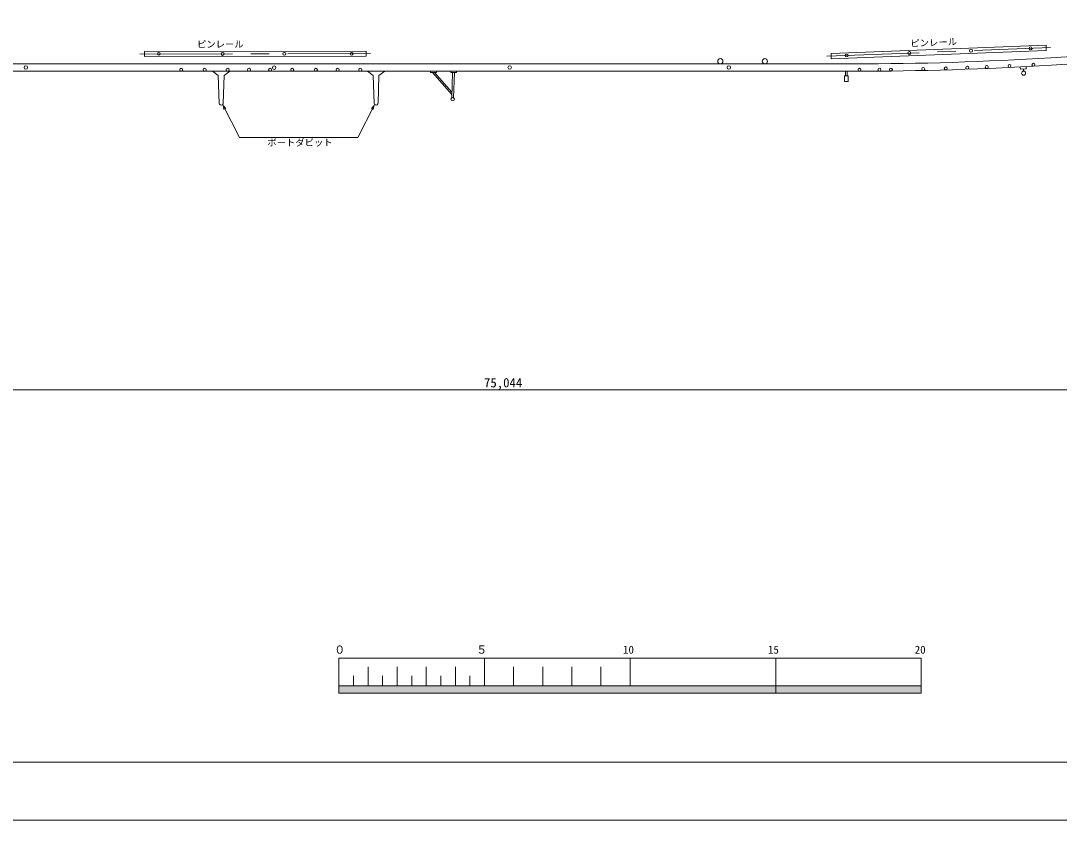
# Model space of a CAD drawing. Units: millimetres, scale not verified. Extents: x -51052 to 51048, y -29700 to 29700.
# Drawn here: x -21070 to 14601, y -29700 to -2234 of the extents above; entities that cross this region are included whole.
import ezdxf
from ezdxf.enums import TextEntityAlignment as Align

# ---------------------------------------------------------------- set-up
doc = ezdxf.new("R2010")
doc.units = ezdxf.units.MM
doc.header["$LTSCALE"] = 100
doc.linetypes.add('USER1', pattern=[50.8, 31.75, -6.35, 6.35, -6.35])
for name, color, linetype, lineweight in [('0-2_sunpou', 7, 'Continuous', 18), ('0-3_keijou', 7, 'Continuous', 18), ('0-4_frame', 7, 'Continuous', 18), ('0-5_text', 7, 'Continuous', 18), ('0-6_center', 7, 'USER1', 18)]:
    doc.layers.add(name, color=color, linetype=linetype, lineweight=lineweight)
doc.styles.add('ＭＳ ゴシック', font='')
doc.styles.get('ＭＳ ゴシック').set_extended_font_data('MS Gothic')

msp = doc.modelspace()

# ---------------------------------------------------------------- linework, layer by layer
at = {"layer": '0-2_sunpou'}
for p, q in [((33300.3, -14917.5), (-41743.7, -14917.5)), ((-5139.5, -25083.4), (-5139.5, -24133.4)), ((-139.5, -25083.4), (-139.5, -24133.4)), ((4860.5, -25333.4), (4860.5, -24133.4)), ((-9139.5, -25083.4), (-9139.5, -24433.4)), ((-8139.5, -25083.4), (-8139.5, -24433.4)), ((-7139.5, -25083.4), (-7139.5, -24433.4)), ((-6139.5, -25083.4), (-6139.5, -24433.4)), ((-4139.5, -25083.4), (-4139.5, -24433.4)), ((-3139.5, -25083.4), (-3139.5, -24433.4)), ((-2139.5, -25083.4), (-2139.5, -24433.4)), ((-1139.5, -25083.4), (-1139.5, -24433.4)), ((-9639.5, -25083.4), (-9639.5, -24743.4)), ((-8639.5, -25083.4), (-8639.5, -24743.4)), ((-7639.5, -25083.4), (-7639.5, -24743.4)), ((-6639.5, -25083.4), (-6639.5, -24743.4)), ((-5639.5, -25083.4), (-5639.5, -24743.4)), ((-10139.5, -25083.4), (9860.5, -25083.4)), ((-10139.5, -25083.4), (9860.5, -25083.4)), ((-10139.5, -25083.4), (9860.5, -25083.4)), ((9860.5, -25333.4), (-10139.5, -25333.4)), ((9860.5, -25333.4), (-10139.5, -25333.4))]:
    msp.add_line(p, q, dxfattribs=at)
msp.add_lwpolyline([(-10139.5, -24133.4), (9860.5, -24133.4), (9860.5, -25333.4), (-10139.5, -25333.4)], close=True, dxfattribs=at)
msp.add_solid([(-10139.5, -25083.4), (9860.5, -25083.4), (-10139.5, -25333.4), (9860.5, -25333.4)], dxfattribs=at)
at = {"layer": '0-3_keijou'}
for p, q in [((6762.4, -3358.8), (14148.3, -3070.6)), ((-16824.2, -3287), (-9211.2, -3274.1)), ((-16823.9, -3467), (-16824.2, -3287)), ((6769.4, -3538.7), (6762.4, -3358.8)), ((14315.9, -3505.7), (17892.3, -3284.6)), ((14331.6, -3759.2), (17908, -3538.1)), ((-21905.4, -3714.8), (-17344.7, -3714.8)), ((-17344.7, -3714.8), (-17144.7, -3714.8)), ((-17144.7, -3714.8), (-10744.7, -3714.8)), ((-10744.7, -3714.8), (-10444.7, -3714.8)), ((-10444.7, -3714.8), (-6844.7, -3714.8)), ((1198.4, -3714.8), (2348.4, -3714.8)), ((2348.4, -3714.8), (7544.2, -3714.8)), ((13268, -3895.1), (13264.1, -3820)), ((13268, -3895.1), (13467.7, -3884.3)), ((13371.9, -3965.4), (13367.8, -3889.7)), ((13467.7, -3884.3), (13463.7, -3809.4)), ((-21905.4, -3968.8), (7544.2, -3968.8)), ((-17222, -3968.8), (-10667.4, -3968.8)), ((-14116.5, -5061), (-14085.1, -4118.4)), ((-14085.1, -4118.4), (-13885.1, -3968.8)), ((-10422, -3968.8), (-6767.4, -3968.8)), ((-8796.5, -5061), (-8765.1, -4118.4)), ((-8765.1, -4118.4), (-8565.1, -3968.8)), ((-6992.7, -4013.8), (-6992.7, -3968.8)), ((-6992.7, -4013.8), (-6792.7, -4013.8)), ((-6928.8, -4013.8), (-6261.5, -4770.8)), ((-6859.5, -4013.8), (-6258.5, -4684.5)), ((-6792.7, -4013.8), (-6792.7, -3968.8)), ((-6622, -3968.8), (-3417.1, -3968.8)), ((-6302.9, -4013.8), (-6302.9, -3968.8)), ((-6302.9, -4013.8), (-6102.9, -4013.8)), ((-6234.8, -4013.8), (-6265.3, -4878.6)), ((-6169.7, -4013.8), (-6200.4, -4880.9)), ((-6102.9, -4013.8), (-6102.9, -3968.8)), ((7261.3, -4125.4), (7261.3, -3968.8)), ((7311.3, -4125.4), (7311.3, -3968.8)), ((-14120.1, -5141.3), (-14026, -5244.8)), ((-14090.4, -5278), (-14120.1, -5141.3)), ((-8930.2, -5141.3), (-9497, -6241.2))]:
    msp.add_line(p, q, dxfattribs=at)
for points in [[(6769.4, -3538.7), (14155.3, -3250.4), (14148.3, -3070.6)], [(-16823.9, -3467), (-9210.9, -3454.1), (-9211.2, -3274.1)], [(-6844.7, -3714.8), (-6544.7, -3714.8), (-3494.7, -3714.8)], [(-3494.7, -3714.8), (-3194.7, -3714.8), (1198.4, -3714.8)], [(-14253.7, -5061), (-14285.1, -4118.4), (-14485.1, -3968.8)], [(-8933.7, -5061), (-8965.1, -4118.4), (-9165.1, -3968.8)], [(-14120.1, -5141.3), (-13553.2, -6241.2), (-9497, -6241.2)], [(-8959.9, -5278), (-8930.2, -5141.3), (-9024.3, -5244.8)]]:
    msp.add_lwpolyline(points, dxfattribs=at)
msp.add_lwpolyline([(7226.3, -4325.4), (7346.3, -4325.4), (7346.3, -4125.4), (7226.3, -4125.4)], close=True, dxfattribs=at)
for centre, radius in [((13618.2, -3181.3), 50), ((-16328, -3368.6), 50), ((-14135.8, -3372.5), 50), ((-12016.5, -3368.6), 50), ((-9707.5, -3368.6), 50), ((2959.6, -3624.8), 90), ((4491.1, -3624.8), 90), ((7299.5, -3427.9), 50), ((9452.2, -3344.1), 50), ((11569.8, -3261.3), 50), ((-20895.3, -3841.8), 60), ((-15559.7, -3918), 50.8), ((-14754.8, -3918), 50.8), ((-13962.2, -3918), 50.8), ((-13229, -3918), 50.8), ((-12506.8, -3918), 50.8), ((-12366.3, -3845), 60), ((-11746.6, -3918), 50.8), ((-10931.4, -3918), 50.8), ((-10186, -3918), 50.8), ((-9407.1, -3918), 50.8), ((-4279.1, -3841.8), 60), ((3252.9, -3841.8), 60), ((7740.2, -3917.9), 50.8), ((8425.9, -3914.5), 50.8), ((8817.9, -3910.7), 50.8), ((9930.2, -3892.2), 50.8), ((10704.6, -3872.6), 50.8), ((11445.6, -3848.8), 50.8), ((12110.9, -3823.2), 50.8), ((12892.9, -3787.9), 50.8), ((13715.6, -3744.8), 50.8), ((13375.7, -4035.3), 70), ((-6234.6, -4930.2), 60)]:
    msp.add_circle(centre, radius, dxfattribs=at)
for centre, radius, start, end in [((7544.2, 106031.2), 109746, 270, 273.5376), ((7544.2, 106031.2), 110000, 270, 273.5376), ((-14185.1, -5061.1), 70, 179.96148, 9.67268), ((-8865.1, -5061.1), 70, 179.96148, 9.67268)]:
    msp.add_arc(centre, radius, start, end, dxfattribs=at)
at = {"layer": '0-4_frame'}
for points in [[(-51051.5, -29700.1), (51048.5, -29700.1), (51048.5, 29699.9), (-51051.5, 29699.9)], [(-49051.5, -27700.1), (49048.5, -27700.1), (49048.5, 27699.9), (-49051.5, 27699.9)]]:
    msp.add_lwpolyline(points, close=True, dxfattribs=at)
at = {"layer": '0-6_center'}
for p, q in [((6612.7, -3454.8), (14305.1, -3154.5)), ((-16977.4, -3377.3), (-9057.7, -3363.8))]:
    msp.add_line(p, q, dxfattribs=at)

# ---------------------------------------------------------------- texts
at = {"layer": '0-2_sunpou', "style": 'ＭＳ ゴシック'}
for s, height, p in [('75,044', 322.6, (-5159.2, -14926.2)), ('０', 274.9, (-10302.8, -24061.1)), ('５', 274.9, (-5422.8, -24061.1)), ('10', 274.9, (-382.8, -24061.1)), ('15', 274.9, (4597.2, -24061.1)), ('20', 274.9, (9637.2, -24061.1))]:
    msp.add_text(s, height=height, dxfattribs=at).set_placement(p, align=Align.BOTTOM_LEFT)
at = {"layer": '0-5_text', "style": 'ＭＳ ゴシック'}
for s, rotation, p in [('ピンレール', 2.235, (9492.5, -3195.4)), ('ピンレール', 0.101, (-15016.9, -3225.4)), ('ボートダビット', 0.101, (-12601.4, -6604.3))]:
    msp.add_text(s, height=229.1, rotation=rotation, dxfattribs=at).set_placement(p, align=Align.BOTTOM_LEFT)

doc.saveas('drawing.dxf')
